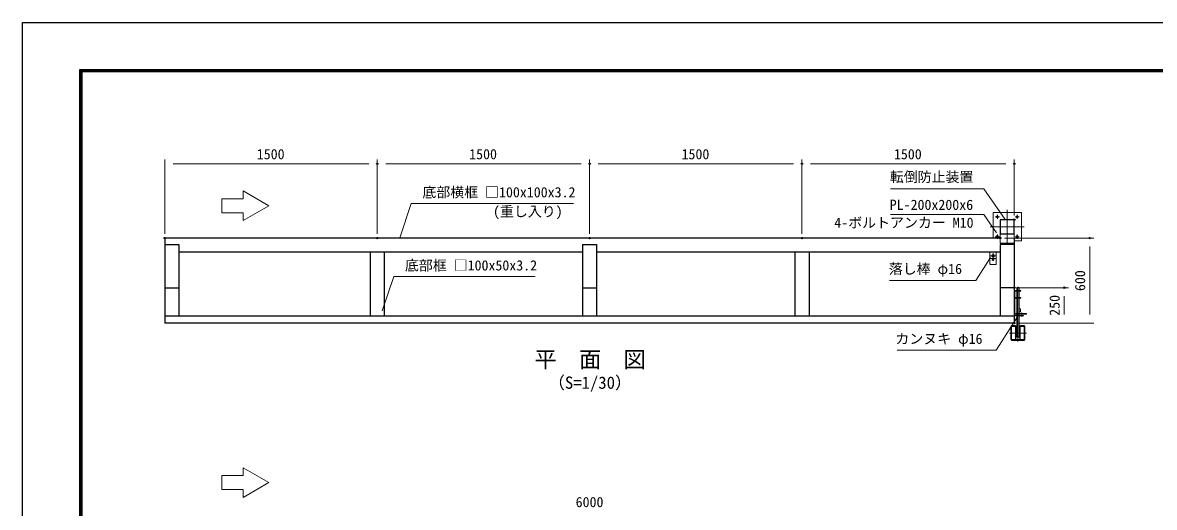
# Model space of a CAD drawing. Units: millimetres, scale not verified. Extents: x -6300 to 6300, y -4455 to 4455.
# Drawn here: x -6300 to 1693, y 1034 to 4455 of the extents above; entities that cross this region are included whole.
import ezdxf
from ezdxf.enums import TextEntityAlignment as Align

# ---------------------------------------------------------------- set-up
doc = ezdxf.new("R2010")
doc.units = ezdxf.units.MM
doc.header["$LTSCALE"] = 20
doc.header["$PDMODE"] = 32
doc.header["$PDSIZE"] = 10
doc.linetypes.add('USER1', pattern=[50.8, 31.75, -6.35, 6.35, -6.35])
for name, color, linetype, lineweight in [('0-0_D-TTL-TXT', 7, 'Continuous', 25), ('0-1_D-STR1', 1, 'Continuous', 25), ('0-3_D-BMK', 2, 'USER1', 13), ('0-4_D-STR3', 3, 'Continuous', 13), ('0-8_D-STR-DIM', 7, 'Continuous', 13), ('0-B_D-STR-TXT', 7, 'Continuous', 13), ('0-C_D-TTL', 7, 'Continuous', 25)]:
    doc.layers.add(name, color=color, linetype=linetype, lineweight=lineweight)
doc.layers.add('0-A_Defpoints', color=8, linetype='Continuous')
doc.styles.add('ＭＳ ゴシック', font='')
doc.styles.get('ＭＳ ゴシック').set_extended_font_data('MS Gothic')

msp = doc.modelspace()

# ---------------------------------------------------------------- linework, layer by layer
at = {"layer": '0-1_D-STR1'}
for p, q in [((603.84, 2934.11), (-5296.16, 2934.11)), ((-5296.16, 2934.11), (-5296.16, 2334.11)), ((-5296.16, 2888.28), (-5196.16, 2888.28)), ((-5196.16, 2888.28), (-5196.16, 2384.11)), ((-2346.16, 2888.28), (-2346.16, 2384.11)), ((-2346.16, 2888.28), (-2246.16, 2888.28)), ((-2246.16, 2888.28), (-2246.16, 2384.11)), ((603.84, 2888.28), (603.84, 2384.11)), ((703.84, 2888.28), (603.84, 2888.28)), ((703.84, 2934.11), (703.84, 2334.11)), ((-2346.16, 2834.11), (-5196.16, 2834.11)), ((-3846.16, 2834.11), (-3846.16, 2384.11)), ((-3746.16, 2834.11), (-3746.16, 2384.11)), ((603.84, 2834.11), (-2246.16, 2834.11)), ((-846.16, 2834.11), (-846.16, 2384.11)), ((-746.16, 2834.11), (-746.16, 2384.11)), ((-5296.16, 2584.11), (-5196.16, 2584.11)), ((-2346.16, 2584.11), (-2246.16, 2584.11)), ((703.84, 2584.11), (603.84, 2584.11)), ((703.84, 2384.11), (-5296.16, 2384.11)), ((703.84, 2334.11), (-5296.16, 2334.11)), ((678.84, 2307.71), (678.84, 2220.51)), ((682.04, 2307.71), (682.04, 2220.51)), ((711.84, 2314.11), (685.24, 2314.11)), ((711.84, 2310.91), (685.24, 2310.91)), ((772.44, 2314.11), (745.84, 2314.11)), ((772.44, 2310.91), (745.84, 2310.91)), ((775.64, 2220.51), (775.64, 2307.71)), ((778.84, 2220.51), (778.84, 2307.71)), ((685.24, 2217.31), (772.44, 2217.31)), ((685.24, 2214.11), (772.44, 2214.11))]:
    msp.add_line(p, q, dxfattribs=at)
msp.add_lwpolyline([(603.84, 3064.11), (603.84, 2964.11), (703.84, 2964.11), (703.84, 3064.11)], close=True, dxfattribs=at)
for centre, radius, start, end in [((685.24, 2307.71), 6.4, 90, 180), ((685.24, 2307.71), 3.2, 90, 180), ((772.44, 2307.71), 6.4, 0, 90), ((772.44, 2307.71), 3.2, 0, 90), ((685.24, 2220.51), 6.4, 180, 270), ((685.24, 2220.51), 3.2, 180, 270), ((772.44, 2220.51), 3.2, 270, 0), ((772.44, 2220.51), 6.4, 270, 0)]:
    msp.add_arc(centre, radius, start, end, dxfattribs=at)
at = {"layer": '0-3_D-BMK'}
for p, q in [((653.84, 3134.11), (653.84, 2894.11)), ((568.84, 3084.11), (598.84, 3084.11)), ((583.84, 3069.11), (583.84, 3099.11)), ((738.84, 3084.11), (708.84, 3084.11)), ((723.84, 3069.11), (723.84, 3099.11)), ((773.84, 3014.11), (533.84, 3014.11)), ((583.84, 2959.11), (583.84, 2929.11)), ((723.84, 2959.11), (723.84, 2929.11)), ((568.84, 2944.11), (598.84, 2944.11)), ((738.84, 2944.11), (708.84, 2944.11)), ((571.56, 2809.11), (536.12, 2809.11)), ((540.99, 2809.11), (566.69, 2809.11)), ((553.84, 2826.83), (553.84, 2791.39)), ((553.84, 2821.96), (553.84, 2796.26)), ((562.37, 2781.11), (545.31, 2781.11)), ((562.37, 2781.11), (545.31, 2781.11)), ((553.84, 2789.64), (553.84, 2772.58)), ((553.84, 2789.64), (553.84, 2772.58)), ((728.84, 2590.89), (728.84, 2204.11)), ((756.84, 2377.56), (756.84, 2408.89)), ((788.84, 2264.11), (668.84, 2264.11))]:
    msp.add_line(p, q, dxfattribs=at)
at = {"layer": '0-4_D-STR3'}
for p, q in [((553.84, 3114.11), (553.84, 2934.11)), ((576.34, 2834.11), (531.34, 2834.11)), ((531.34, 2834.11), (531.34, 2751.11)), ((531.34, 2820.11), (531.34, 2751.11)), ((576.34, 2834.11), (576.34, 2751.11)), ((576.34, 2820.11), (576.34, 2751.11)), ((573.34, 2789.11), (534.34, 2789.11)), ((534.34, 2748.11), (573.34, 2748.11)), ((748.84, 2564.22), (712.84, 2564.22)), ((748.84, 2559.72), (712.84, 2559.72)), ((736.84, 2582.22), (720.84, 2582.22)), ((720.84, 2582.22), (720.84, 2564.22)), ((720.84, 2559.72), (720.84, 2514.22)), ((736.84, 2582.22), (734.84, 2584.22)), ((736.84, 2582.22), (736.84, 2564.22)), ((736.84, 2559.72), (736.84, 2514.22)), ((748.84, 2564.22), (748.84, 2559.72)), ((703.84, 2555.22), (703.84, 2393.22)), ((708.34, 2555.22), (708.34, 2393.22)), ((748.84, 2514.22), (708.34, 2514.22)), ((748.84, 2509.72), (708.34, 2509.72)), ((720.84, 2509.72), (720.84, 2402.22)), ((736.84, 2509.72), (736.84, 2402.22)), ((748.84, 2514.22), (748.84, 2509.72)), ((714.84, 2402.22), (789.84, 2402.22)), ((714.84, 2397.72), (714.84, 2402.22)), ((736.84, 2434.22), (746.84, 2434.22)), ((736.84, 2414.22), (746.84, 2414.22)), ((746.84, 2434.22), (746.84, 2414.22)), ((751.84, 2397.72), (751.84, 2402.22)), ((761.84, 2397.72), (761.84, 2402.22)), ((789.84, 2397.72), (789.84, 2402.22)), ((768.84, 2388.72), (712.84, 2388.72)), ((768.84, 2384.22), (712.84, 2384.22)), ((714.84, 2397.72), (789.84, 2397.72)), ((720.84, 2397.72), (720.84, 2388.72)), ((720.84, 2384.22), (720.84, 2236.22)), ((736.84, 2397.72), (736.84, 2388.72)), ((751.84, 2384.22), (751.84, 2388.72)), ((761.84, 2384.22), (761.84, 2388.72)), ((768.84, 2388.72), (768.84, 2384.22)), ((711.84, 2217.31), (711.84, 2314.11)), ((714.14, 2314.11), (711.84, 2314.11)), ((714.14, 2217.31), (714.14, 2314.11)), ((743.54, 2217.31), (743.54, 2314.11)), ((745.84, 2314.11), (743.54, 2314.11)), ((745.84, 2217.31), (745.84, 2314.11)), ((736.84, 2236.22), (720.84, 2236.22))]:
    msp.add_line(p, q, dxfattribs=at)
for points in [[(703.84, 2914.11), (753.84, 2914.11), (753.84, 3114.11), (553.84, 3114.11)], [(603.84, 2964.11), (603.84, 2899.11), (703.84, 2899.11), (703.84, 2964.11)], [(734.84, 2584.22), (722.84, 2584.22), (720.84, 2582.22)], [(736.84, 2384.22), (736.84, 2236.22), (734.84, 2234.22)], [(734.84, 2234.22), (722.84, 2234.22), (720.84, 2236.22)]]:
    msp.add_lwpolyline(points, dxfattribs=at)
for centre, radius in [((583.84, 3084.11), 7), ((723.84, 3084.11), 7), ((583.84, 2944.11), 7), ((723.84, 2944.11), 7), ((553.84, 2809.11), 10), ((553.84, 2809.11), 8), ((553.84, 2781.11), 5), ((553.84, 2781.11), 5)]:
    msp.add_circle(centre, radius, dxfattribs=at)
for centre, radius, start, end in [((534.34, 2792.11), 3, 180, 270), ((534.34, 2751.11), 3, 180, 270), ((573.34, 2792.11), 3, 270, 0), ((573.34, 2751.11), 3, 270, 0), ((712.84, 2555.22), 9, 90, 180), ((712.84, 2555.22), 4.5, 90, 180), ((712.84, 2393.22), 9, 180, 270), ((712.84, 2393.22), 4.5, 180, 270)]:
    msp.add_arc(centre, radius, start, end, dxfattribs=at)
at = {"layer": '0-8_D-STR-DIM'}
for p, q in [((-5296.16, 2964.11), (-5296.16, 3488.83)), ((-5236.16, 3458.83), (-3856.16, 3458.83)), ((-3796.16, 2964.11), (-3796.16, 3488.83)), ((-3796.16, 2964.11), (-3796.16, 3488.83)), ((-3736.16, 3458.83), (-2356.16, 3458.83)), ((-2296.16, 2964.11), (-2296.16, 3488.83)), ((-2296.16, 2964.11), (-2296.16, 3488.83)), ((-2236.16, 3458.83), (-856.16, 3458.83)), ((-796.16, 2964.11), (-796.16, 3488.83)), ((-796.16, 2964.11), (-796.16, 3488.83)), ((-736.16, 3458.83), (643.84, 3458.83)), ((703.84, 3094.11), (703.84, 3488.83)), ((633.84, 2934.11), (1265.96, 2934.11)), ((1235.96, 2394.11), (1235.96, 2874.11)), ((733.84, 2584.11), (1085.96, 2584.11)), ((1055.96, 2394.11), (1055.96, 2524.11)), ((733.84, 2334.11), (1085.96, 2334.11)), ((733.84, 2334.11), (1265.96, 2334.11))]:
    msp.add_line(p, q, dxfattribs=at)
at = {"layer": '0-A_Defpoints'}
for p in [(-3796.16, 3458.83), (-2296.16, 3458.83), (-796.16, 3458.83), (703.84, 3458.83), (703.84, 3064.11), (-5296.16, 2934.11), (-3796.16, 2934.11), (-2296.16, 2934.11), (-796.16, 2934.11), (603.84, 2934.11), (1235.96, 2934.11), (703.84, 2584.11), (1055.96, 2584.11), (703.84, 2334.11)]:
    msp.add_point(p, dxfattribs=at)
at = {"layer": '0-B_D-STR-TXT'}
for p, q in [((-4892.82, 3111.98), (-4892.82, 3211.98)), ((-4742.82, 3111.98), (-4892.82, 3111.98)), ((-4892.82, 1158.41), (-4892.82, 1258.41)), ((-4742.82, 1158.41), (-4892.82, 1158.41))]:
    msp.add_line(p, q, dxfattribs=at)
for points in [[(-170.73, 3282.89), (487.38, 3282.89), (639.41, 3065.75)], [(-4742.82, 3111.98), (-4742.82, 3057.14), (-4561.23, 3161.98), (-4742.82, 3266.81), (-4742.82, 3211.98), (-4892.82, 3211.98)], [(-2409.99, 3179.34), (-3555.79, 3179.34), (-3636.74, 2936.01)], [(-170.73, 3101.43), (487.38, 3101.43), (578.93, 2970.67)], [(-177.34, 2634.71), (432.04, 2634.71), (534.68, 2796.73)], [(-2679.57, 2662.98), (-3679.18, 2662.98), (-3760.13, 2419.65)], [(-124.01, 2142.55), (575.98, 2142.55), (720.37, 2370.49)], [(-4742.82, 1158.41), (-4742.82, 1103.57), (-4561.23, 1208.41), (-4742.82, 1313.25), (-4742.82, 1258.41), (-4892.82, 1258.41)]]:
    msp.add_lwpolyline(points, dxfattribs=at)
at = {"layer": '0-C_D-TTL', "color": 2}
msp.add_lwpolyline([(-6300.37, 4454.81), (6299.63, 4454.81), (6299.63, -4455.19), (-6300.37, -4455.19)], close=True, dxfattribs=at)
at = {"layer": '0-C_D-TTL'}
for points in [[(-5895.37, 4124.81), (5894.63, 4124.81), (5894.63, -4125.19), (-5895.37, -4125.19)], [(-5891.62, 4121.06), (5890.88, 4121.06), (5890.88, -4121.44), (-5891.62, -4121.44)], [(-5887.87, 4117.31), (5887.13, 4117.31), (5887.13, -4117.69), (-5887.87, -4117.69)], [(-5884.12, 4113.56), (5883.38, 4113.56), (5883.38, -4113.94), (-5884.12, -4113.94)], [(-5880.37, 4109.81), (5879.63, 4109.81), (5879.63, -4110.19), (-5880.37, -4110.19)]]:
    msp.add_lwpolyline(points, close=True, dxfattribs=at)

# ---------------------------------------------------------------- texts
at = {"layer": '0-0_D-TTL-TXT', "style": 'ＭＳ ゴシック'}
for s, height, p in [('平\u3000面\u3000図', 115.4, (-2686.01, 1985.43)), ('（S=1/30）', 86.66, (-2588.54, 1844.49))]:
    msp.add_text(s, height=height, dxfattribs=at).set_placement(p, align=Align.BOTTOM_LEFT)
at = {"layer": '0-8_D-STR-DIM', "style": 'ＭＳ ゴシック'}
for s, p in [('1500', (-4646.51, 3468.95)), ('1500', (-3146.51, 3468.95)), ('1500', (-1646.51, 3468.95)), ('1500', (-146.51, 3468.95)), ('6000', (-2394.41, 1013.34))]:
    msp.add_text(s, height=72.14, dxfattribs=at).set_placement(p, align=Align.BOTTOM_LEFT)
for s, p in [('600', (1225.83, 2560.23)), ('250', (1045.83, 2385.61))]:
    msp.add_text(s, height=72.14, rotation=90, dxfattribs=at).set_placement(p, align=Align.BOTTOM_LEFT)
at = {"layer": '0-B_D-STR-TXT', "style": 'ＭＳ ゴシック'}
for s, p in [('転倒防止装置', (-175.68, 3308.62)), ('底部横框 □100x100x3.2', (-3476.74, 3200.12)), ('PL-200x200x6', (-176.06, 3111.55)), ('(重し入り)', (-2978, 3064.56)), ('4-ボルトアンカー M10', (-567.43, 2985.32)), ('底部框 □100x50x3.2', (-3600.13, 2683.77)), ('落し棒 φ16', (-182.67, 2659.11)), ('カンヌキ φ16', (-136.19, 2166))]:
    msp.add_text(s, height=72.14, dxfattribs=at).set_placement(p, align=Align.BOTTOM_LEFT)

doc.saveas('drawing.dxf')
